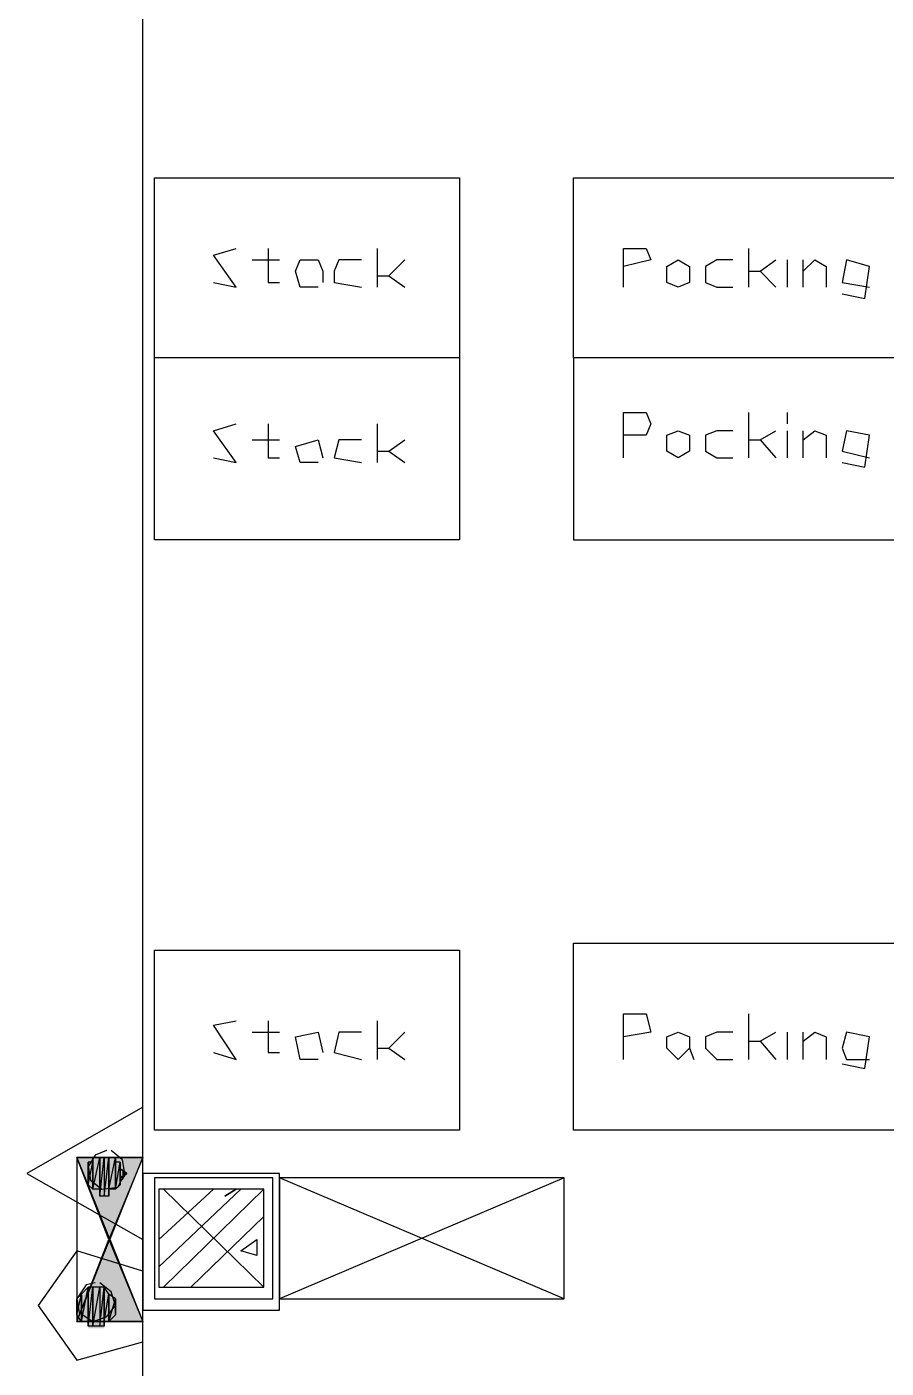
# Model space of a CAD drawing. Header units: millimetres. Extents: x 5 to 415, y 48 to 251.
# Drawn here: x 63.78 to 70.44, y 148.74 to 159.12 of the extents above; entities that cross this region are included whole.
import ezdxf

# ---------------------------------------------------------------- set-up
doc = ezdxf.new("R2010")
doc.units = ezdxf.units.MM
doc.layers.add('H', color=7, linetype='Continuous')
doc.layers.add('P', color=7, linetype='Continuous')

msp = doc.modelspace()

# ---------------------------------------------------------------- hatches: boundary and pattern name
at = {"layer": 'H', "linetype": 'Continuous'}
for points in [[(64.435, 149.737), (64.17, 150.372), (64.682, 150.372), (64.435, 149.737)], [(64.311, 150.107), (64.311, 150.372), (64.347, 150.372), (64.347, 150.107), (64.311, 150.107)], [(64.347, 150.072), (64.347, 150.372), (64.382, 150.372), (64.382, 150.072), (64.347, 150.072)], [(64.382, 150.072), (64.382, 150.372), (64.435, 150.372), (64.435, 150.072), (64.382, 150.072)], [(64.435, 150.107), (64.435, 150.372), (64.47, 150.372), (64.47, 150.107), (64.435, 150.107)], [(64.258, 150.16), (64.258, 150.319), (64.311, 150.319), (64.311, 150.107), (64.258, 150.16)], [(64.47, 150.107), (64.47, 150.319), (64.523, 150.319), (64.523, 150.16), (64.47, 150.107)], [(64.523, 150.195), (64.523, 150.283), (64.558, 150.248), (64.523, 150.195)], [(64.17, 149.102), (64.435, 149.737), (64.682, 149.102), (64.17, 149.102)], [(64.223, 149.102), (64.223, 149.313), (64.258, 149.348), (64.258, 149.102), (64.223, 149.102)], [(64.258, 149.049), (64.258, 149.348), (64.311, 149.348), (64.311, 149.049), (64.258, 149.049)], [(64.311, 149.049), (64.311, 149.348), (64.347, 149.348), (64.347, 149.049), (64.311, 149.049)], [(64.347, 149.049), (64.347, 149.348), (64.382, 149.348), (64.382, 149.049), (64.347, 149.049)], [(64.382, 149.102), (64.382, 149.348), (64.435, 149.313), (64.435, 149.102), (64.382, 149.102)], [(64.223, 149.102), (64.17, 149.137), (64.17, 149.26), (64.223, 149.313), (64.223, 149.102)], [(64.435, 149.102), (64.435, 149.313), (64.47, 149.26), (64.47, 149.137), (64.435, 149.102)]]:
    msp.add_hatch(color=256, dxfattribs=at).paths.add_polyline_path(points)

# ---------------------------------------------------------------- linework, layer by layer
at = {"layer": 'P'}
for points in [[(64.682, 139.241), (64.682, 220.486)], [(64.77, 155.152), (64.77, 157.956)], [(64.77, 157.956), (67.134, 157.956)], [(67.134, 157.956), (67.134, 155.152)], [(68.016, 156.563), (68.016, 157.956)], [(68.016, 157.956), (70.855, 157.956)], [(68.016, 156.563), (68.016, 157.956)], [(68.016, 157.956), (70.855, 157.956)], [(68.016, 156.563), (68.016, 157.956)], [(68.016, 157.956), (70.855, 157.956)], [(68.016, 156.563), (68.016, 157.956)], [(68.016, 157.956), (70.855, 157.956)], [(65.229, 157.357), (65.405, 157.409)], [(65.405, 157.11), (65.229, 157.357)], [(65.652, 157.409), (65.652, 157.145)], [(66.499, 157.11), (66.499, 157.409)], [(68.404, 157.11), (68.404, 157.409)], [(68.404, 157.409), (68.58, 157.409)], [(68.404, 157.11), (68.404, 157.409)], [(68.404, 157.409), (68.58, 157.409)], [(68.404, 157.11), (68.404, 157.409)], [(68.404, 157.409), (68.58, 157.409)], [(68.404, 157.11), (68.404, 157.409)], [(68.404, 157.409), (68.58, 157.409)], [(68.58, 157.409), (68.615, 157.321)], [(68.58, 157.409), (68.615, 157.321)], [(68.58, 157.409), (68.615, 157.321)], [(68.58, 157.409), (68.615, 157.321)], [(69.374, 157.11), (69.374, 157.409)], [(69.374, 157.11), (69.374, 157.409)], [(69.374, 157.11), (69.374, 157.409)], [(69.374, 157.11), (69.374, 157.409)], [(65.528, 157.321), (65.74, 157.321)], [(65.864, 157.233), (65.899, 157.321)], [(65.899, 157.11), (65.864, 157.233)], [(65.899, 157.321), (66.04, 157.321)], [(66.04, 157.321), (66.075, 157.233)], [(66.075, 157.233), (66.075, 157.145)], [(66.199, 157.321), (66.163, 157.233)], [(66.163, 157.233), (66.163, 157.145)], [(66.375, 157.321), (66.199, 157.321)], [(66.587, 157.198), (66.71, 157.321)], [(68.615, 157.321), (68.404, 157.268)], [(68.615, 157.321), (68.404, 157.268)], [(68.615, 157.321), (68.404, 157.268)], [(68.615, 157.321), (68.404, 157.268)], [(68.739, 157.268), (68.827, 157.321)], [(68.739, 157.268), (68.827, 157.321)], [(68.739, 157.268), (68.827, 157.321)], [(68.739, 157.268), (68.827, 157.321)], [(68.739, 157.145), (68.739, 157.268)], [(68.739, 157.145), (68.739, 157.268)], [(68.739, 157.145), (68.739, 157.268)], [(68.739, 157.145), (68.739, 157.268)], [(68.827, 157.321), (68.915, 157.268)], [(68.827, 157.321), (68.915, 157.268)], [(68.827, 157.321), (68.915, 157.268)], [(68.827, 157.321), (68.915, 157.268)], [(68.915, 157.268), (68.915, 157.145)], [(68.915, 157.268), (68.915, 157.145)], [(68.915, 157.268), (68.915, 157.145)], [(68.915, 157.268), (68.915, 157.145)], [(69.127, 157.321), (69.039, 157.268)], [(69.127, 157.321), (69.039, 157.268)], [(69.127, 157.321), (69.039, 157.268)], [(69.127, 157.321), (69.039, 157.268)], [(69.039, 157.268), (69.039, 157.145)], [(69.039, 157.268), (69.039, 157.145)], [(69.039, 157.268), (69.039, 157.145)], [(69.039, 157.268), (69.039, 157.145)], [(69.25, 157.321), (69.127, 157.321)], [(69.25, 157.321), (69.127, 157.321)], [(69.25, 157.321), (69.127, 157.321)], [(69.25, 157.321), (69.127, 157.321)], [(69.374, 157.233), (69.462, 157.233)], [(69.374, 157.233), (69.462, 157.233)], [(69.374, 157.233), (69.462, 157.233)], [(69.374, 157.233), (69.462, 157.233)], [(69.462, 157.233), (69.585, 157.321)], [(69.462, 157.233), (69.585, 157.321)], [(69.462, 157.233), (69.585, 157.321)], [(69.462, 157.233), (69.585, 157.321)], [(69.462, 157.233), (69.585, 157.11)], [(69.462, 157.233), (69.585, 157.11)], [(69.462, 157.233), (69.585, 157.11)], [(69.462, 157.233), (69.585, 157.11)], [(69.674, 157.11), (69.674, 157.321)], [(69.674, 157.11), (69.674, 157.321)], [(69.674, 157.11), (69.674, 157.321)], [(69.674, 157.11), (69.674, 157.321)], [(69.797, 157.11), (69.797, 157.321)], [(69.797, 157.233), (69.885, 157.321)], [(69.797, 157.11), (69.797, 157.321)], [(69.797, 157.233), (69.885, 157.321)], [(69.797, 157.11), (69.797, 157.321)], [(69.797, 157.233), (69.885, 157.321)], [(69.797, 157.11), (69.797, 157.321)], [(69.797, 157.233), (69.885, 157.321)], [(69.885, 157.321), (69.973, 157.268)], [(69.885, 157.321), (69.973, 157.268)], [(69.885, 157.321), (69.973, 157.268)], [(69.885, 157.321), (69.973, 157.268)], [(69.973, 157.268), (69.973, 157.11)], [(69.973, 157.268), (69.973, 157.11)], [(69.973, 157.268), (69.973, 157.11)], [(69.973, 157.268), (69.973, 157.11)], [(70.132, 157.321), (70.097, 157.145)], [(70.132, 157.321), (70.097, 157.145)], [(70.132, 157.321), (70.097, 157.145)], [(70.132, 157.321), (70.097, 157.145)], [(70.309, 157.268), (70.132, 157.321)], [(70.309, 157.268), (70.132, 157.321)], [(70.309, 157.268), (70.132, 157.321)], [(70.309, 157.268), (70.132, 157.321)], [(70.273, 157.021), (70.309, 157.268)], [(70.273, 157.021), (70.309, 157.268)], [(70.273, 157.021), (70.309, 157.268)], [(70.273, 157.021), (70.309, 157.268)], [(65.229, 157.145), (65.405, 157.11)], [(65.652, 157.145), (65.74, 157.145)], [(66.163, 157.145), (66.375, 157.11)], [(66.499, 157.198), (66.587, 157.198)], [(66.587, 157.198), (66.71, 157.11)], [(68.827, 157.11), (68.739, 157.145)], [(68.827, 157.11), (68.739, 157.145)], [(68.827, 157.11), (68.739, 157.145)], [(68.827, 157.11), (68.739, 157.145)], [(68.915, 157.145), (68.827, 157.11)], [(68.915, 157.145), (68.827, 157.11)], [(68.915, 157.145), (68.827, 157.11)], [(68.915, 157.145), (68.827, 157.11)], [(69.039, 157.145), (69.127, 157.11)], [(69.039, 157.145), (69.127, 157.11)], [(69.039, 157.145), (69.127, 157.11)], [(69.039, 157.145), (69.127, 157.11)], [(70.097, 157.145), (70.309, 157.11)], [(70.097, 157.145), (70.309, 157.11)], [(70.097, 157.145), (70.309, 157.11)], [(70.097, 157.145), (70.309, 157.11)], [(66.04, 157.11), (65.899, 157.11)], [(69.127, 157.11), (69.25, 157.11)], [(69.127, 157.11), (69.25, 157.11)], [(69.127, 157.11), (69.25, 157.11)], [(69.127, 157.11), (69.25, 157.11)], [(70.097, 157.057), (70.273, 157.021)], [(70.097, 157.057), (70.273, 157.021)], [(70.097, 157.057), (70.273, 157.021)], [(70.097, 157.057), (70.273, 157.021)], [(67.134, 156.563), (64.77, 156.563)], [(70.855, 156.563), (68.016, 156.563)], [(70.855, 156.563), (68.016, 156.563)], [(70.855, 156.563), (68.016, 156.563)], [(70.855, 156.563), (68.016, 156.563)], [(70.855, 156.563), (68.016, 156.563)], [(68.016, 156.563), (68.016, 155.152)], [(68.404, 155.787), (68.404, 156.139)], [(68.404, 156.139), (68.58, 156.139)], [(68.58, 156.139), (68.615, 156.051)], [(69.374, 155.787), (69.374, 156.139)], [(69.674, 156.051), (69.674, 156.139)], [(65.229, 155.998), (65.405, 156.051)], [(65.405, 155.751), (65.229, 155.998)], [(65.652, 156.051), (65.652, 155.787)], [(66.499, 155.751), (66.499, 156.051)], [(68.615, 156.051), (68.58, 155.963)], [(68.739, 155.963), (68.827, 155.998)], [(68.827, 155.998), (68.915, 155.963)], [(69.127, 155.998), (69.039, 155.963)], [(69.25, 155.998), (69.127, 155.998)], [(69.462, 155.928), (69.585, 155.998)], [(69.674, 155.787), (69.674, 155.998)], [(69.797, 155.787), (69.797, 155.998)], [(69.797, 155.928), (69.885, 155.998)], [(69.885, 155.998), (69.973, 155.963)], [(70.132, 155.998), (70.097, 155.84)], [(70.309, 155.963), (70.132, 155.998)], [(65.528, 155.928), (65.74, 155.928)], [(65.864, 155.875), (66.04, 155.928)], [(65.899, 155.751), (65.864, 155.875)], [(66.04, 155.928), (66.075, 155.787)], [(66.199, 155.928), (66.163, 155.787)], [(66.375, 155.928), (66.199, 155.928)], [(66.587, 155.84), (66.71, 155.928)], [(68.58, 155.963), (68.404, 155.963)], [(68.739, 155.84), (68.739, 155.963)], [(68.915, 155.963), (68.915, 155.84)], [(69.039, 155.963), (69.039, 155.84)], [(69.374, 155.928), (69.462, 155.928)], [(69.462, 155.928), (69.585, 155.787)], [(69.973, 155.963), (69.973, 155.787)], [(70.273, 155.716), (70.309, 155.963)], [(65.229, 155.787), (65.405, 155.751)], [(65.652, 155.787), (65.74, 155.787)], [(66.163, 155.787), (66.375, 155.751)], [(66.499, 155.84), (66.587, 155.84)], [(66.587, 155.84), (66.71, 155.751)], [(68.827, 155.787), (68.739, 155.84)], [(68.915, 155.84), (68.827, 155.787)], [(69.039, 155.84), (69.127, 155.787)], [(69.127, 155.787), (69.25, 155.787)], [(70.097, 155.84), (70.309, 155.787)], [(66.04, 155.751), (65.899, 155.751)], [(70.097, 155.751), (70.273, 155.716)], [(67.134, 155.152), (64.77, 155.152)], [(68.016, 155.152), (70.855, 155.152)], [(64.77, 150.583), (64.77, 151.977)], [(64.77, 151.977), (67.134, 151.977)], [(67.134, 151.977), (67.134, 150.583)], [(68.016, 150.583), (68.016, 152.03)], [(68.016, 152.03), (70.855, 152.03)], [(68.016, 150.583), (68.016, 152.03)], [(68.016, 152.03), (70.855, 152.03)], [(68.016, 150.583), (68.016, 152.03)], [(68.016, 152.03), (70.855, 152.03)], [(68.016, 150.583), (68.016, 152.03)], [(68.016, 152.03), (70.855, 152.03)], [(65.229, 151.395), (65.405, 151.43)], [(65.652, 151.43), (65.652, 151.183)], [(66.499, 151.13), (66.499, 151.43)], [(68.404, 151.13), (68.404, 151.483)], [(68.404, 151.483), (68.58, 151.483)], [(68.404, 151.13), (68.404, 151.483)], [(68.404, 151.483), (68.58, 151.483)], [(68.404, 151.13), (68.404, 151.483)], [(68.404, 151.483), (68.58, 151.483)], [(68.404, 151.13), (68.404, 151.483)], [(68.404, 151.483), (68.58, 151.483)], [(68.58, 151.483), (68.615, 151.342)], [(68.58, 151.483), (68.615, 151.342)], [(68.58, 151.483), (68.615, 151.342)], [(68.58, 151.483), (68.615, 151.342)], [(69.374, 151.13), (69.374, 151.483)], [(69.374, 151.13), (69.374, 151.483)], [(69.374, 151.13), (69.374, 151.483)], [(69.374, 151.13), (69.374, 151.483)], [(65.405, 151.13), (65.229, 151.395)], [(65.528, 151.342), (65.74, 151.342)], [(65.864, 151.306), (66.04, 151.342)], [(65.899, 151.13), (65.864, 151.306)], [(66.04, 151.342), (66.075, 151.183)], [(66.199, 151.342), (66.163, 151.183)], [(66.375, 151.342), (66.199, 151.342)], [(66.587, 151.218), (66.71, 151.342)], [(68.615, 151.342), (68.404, 151.306)], [(68.615, 151.342), (68.404, 151.306)], [(68.615, 151.342), (68.404, 151.306)], [(68.615, 151.342), (68.404, 151.306)], [(68.739, 151.306), (68.827, 151.342)], [(68.739, 151.306), (68.827, 151.342)], [(68.739, 151.306), (68.827, 151.342)], [(68.739, 151.306), (68.827, 151.342)], [(68.739, 151.218), (68.739, 151.306)], [(68.739, 151.218), (68.739, 151.306)], [(68.739, 151.218), (68.739, 151.306)], [(68.739, 151.218), (68.739, 151.306)], [(68.827, 151.342), (68.915, 151.306)], [(68.827, 151.342), (68.915, 151.306)], [(68.827, 151.342), (68.915, 151.306)], [(68.827, 151.342), (68.915, 151.306)], [(68.915, 151.306), (68.915, 151.218)], [(68.915, 151.306), (68.915, 151.218)], [(68.915, 151.306), (68.915, 151.218)], [(68.915, 151.306), (68.915, 151.218)], [(69.127, 151.342), (69.039, 151.306)], [(69.127, 151.342), (69.039, 151.306)], [(69.127, 151.342), (69.039, 151.306)], [(69.127, 151.342), (69.039, 151.306)], [(69.039, 151.306), (69.039, 151.218)], [(69.039, 151.306), (69.039, 151.218)], [(69.039, 151.306), (69.039, 151.218)], [(69.039, 151.306), (69.039, 151.218)], [(69.25, 151.342), (69.127, 151.342)], [(69.25, 151.342), (69.127, 151.342)], [(69.25, 151.342), (69.127, 151.342)], [(69.25, 151.342), (69.127, 151.342)], [(69.462, 151.271), (69.585, 151.342)], [(69.462, 151.271), (69.585, 151.342)], [(69.462, 151.271), (69.585, 151.342)], [(69.462, 151.271), (69.585, 151.342)], [(69.674, 151.13), (69.674, 151.342)], [(69.674, 151.13), (69.674, 151.342)], [(69.674, 151.13), (69.674, 151.342)], [(69.674, 151.13), (69.674, 151.342)], [(69.797, 151.13), (69.797, 151.342)], [(69.797, 151.271), (69.885, 151.342)], [(69.797, 151.13), (69.797, 151.342)], [(69.797, 151.271), (69.885, 151.342)], [(69.797, 151.13), (69.797, 151.342)], [(69.797, 151.271), (69.885, 151.342)], [(69.797, 151.13), (69.797, 151.342)], [(69.797, 151.271), (69.885, 151.342)], [(69.885, 151.342), (69.973, 151.306)], [(69.885, 151.342), (69.973, 151.306)], [(69.885, 151.342), (69.973, 151.306)], [(69.885, 151.342), (69.973, 151.306)], [(69.973, 151.306), (69.973, 151.13)], [(69.973, 151.306), (69.973, 151.13)], [(69.973, 151.306), (69.973, 151.13)], [(69.973, 151.306), (69.973, 151.13)], [(70.132, 151.342), (70.097, 151.218)], [(70.132, 151.342), (70.097, 151.218)], [(70.132, 151.342), (70.097, 151.218)], [(70.132, 151.342), (70.097, 151.218)], [(70.309, 151.306), (70.132, 151.342)], [(70.309, 151.306), (70.132, 151.342)], [(70.309, 151.306), (70.132, 151.342)], [(70.309, 151.306), (70.132, 151.342)], [(70.273, 151.059), (70.309, 151.306)], [(70.273, 151.059), (70.309, 151.306)], [(70.273, 151.059), (70.309, 151.306)], [(70.273, 151.059), (70.309, 151.306)], [(66.499, 151.218), (66.587, 151.218)], [(66.587, 151.218), (66.71, 151.13)], [(68.827, 151.13), (68.739, 151.218)], [(68.827, 151.13), (68.739, 151.218)], [(68.827, 151.13), (68.739, 151.218)], [(68.827, 151.13), (68.739, 151.218)], [(68.915, 151.218), (68.827, 151.13)], [(68.915, 151.218), (68.827, 151.13)], [(68.915, 151.218), (68.827, 151.13)], [(68.915, 151.218), (68.827, 151.13)], [(68.915, 151.218), (68.95, 151.13)], [(68.915, 151.218), (68.95, 151.13)], [(68.915, 151.218), (68.95, 151.13)], [(68.915, 151.218), (68.95, 151.13)], [(69.039, 151.218), (69.127, 151.13)], [(69.039, 151.218), (69.127, 151.13)], [(69.039, 151.218), (69.127, 151.13)], [(69.039, 151.218), (69.127, 151.13)], [(69.374, 151.271), (69.462, 151.271)], [(69.374, 151.271), (69.462, 151.271)], [(69.374, 151.271), (69.462, 151.271)], [(69.374, 151.271), (69.462, 151.271)], [(69.462, 151.271), (69.585, 151.13)], [(69.462, 151.271), (69.585, 151.13)], [(69.462, 151.271), (69.585, 151.13)], [(69.462, 151.271), (69.585, 151.13)], [(70.097, 151.218), (70.132, 151.13)], [(70.097, 151.218), (70.132, 151.13)], [(70.097, 151.218), (70.132, 151.13)], [(70.097, 151.218), (70.132, 151.13)], [(65.229, 151.183), (65.405, 151.13)], [(65.652, 151.183), (65.74, 151.183)], [(66.04, 151.13), (65.899, 151.13)], [(66.163, 151.183), (66.375, 151.13)], [(69.127, 151.13), (69.25, 151.13)], [(69.127, 151.13), (69.25, 151.13)], [(69.127, 151.13), (69.25, 151.13)], [(69.127, 151.13), (69.25, 151.13)], [(70.132, 151.13), (70.309, 151.13)], [(70.132, 151.13), (70.309, 151.13)], [(70.132, 151.13), (70.309, 151.13)], [(70.132, 151.13), (70.309, 151.13)], [(70.097, 151.095), (70.273, 151.059)], [(70.097, 151.095), (70.273, 151.059)], [(70.097, 151.095), (70.273, 151.059)], [(70.097, 151.095), (70.273, 151.059)], [(64.682, 150.76), (63.782, 150.248)], [(64.682, 149.737), (64.682, 150.76)], [(67.134, 150.583), (64.77, 150.583)], [(70.855, 150.583), (68.016, 150.583)], [(70.855, 150.583), (68.016, 150.583)], [(70.855, 150.583), (68.016, 150.583)], [(70.855, 150.583), (68.016, 150.583)], [(64.17, 150.372), (64.682, 150.372)], [(64.417, 149.737), (64.17, 150.372)], [(64.682, 150.372), (64.17, 150.372)], [(64.17, 150.372), (64.17, 149.102)], [(64.17, 150.372), (64.682, 149.102)], [(64.17, 149.102), (64.682, 150.372)], [(64.311, 150.389), (64.258, 150.301)], [(64.294, 150.372), (64.294, 150.125)], [(64.294, 150.125), (64.294, 150.372)], [(64.294, 150.372), (64.294, 150.125)], [(64.294, 150.336), (64.294, 150.372)], [(64.294, 150.372), (64.294, 150.125)], [(64.294, 150.125), (64.347, 150.372)], [(64.347, 150.372), (64.294, 150.372)], [(64.294, 150.125), (64.347, 150.372)], [(64.4, 150.424), (64.311, 150.389)], [(64.347, 150.372), (64.347, 150.125)], [(64.347, 150.372), (64.347, 150.125)], [(64.347, 150.072), (64.347, 150.372)], [(64.347, 150.125), (64.347, 150.372)], [(64.347, 150.372), (64.347, 150.372)], [(64.347, 150.372), (64.347, 150.125)], [(64.347, 150.372), (64.347, 150.072)], [(64.347, 150.072), (64.382, 150.372)], [(64.382, 150.372), (64.347, 150.372)], [(64.347, 150.072), (64.382, 150.372)], [(64.382, 150.372), (64.382, 150.072)], [(64.382, 150.372), (64.382, 150.072)], [(64.382, 150.072), (64.417, 150.372)], [(64.417, 150.372), (64.382, 150.372)], [(64.382, 150.072), (64.417, 150.372)], [(64.417, 150.372), (64.417, 150.072)], [(64.417, 150.372), (64.417, 150.072)], [(64.417, 150.125), (64.417, 150.372)], [(64.417, 150.072), (64.417, 150.372)], [(64.417, 150.372), (64.417, 150.372)], [(64.417, 150.372), (64.417, 150.072)], [(64.417, 150.372), (64.417, 150.125)], [(64.417, 150.125), (64.47, 150.372)], [(64.47, 150.372), (64.417, 150.372)], [(64.417, 150.125), (64.47, 150.372)], [(64.682, 150.372), (64.417, 149.737)], [(64.523, 150.354), (64.435, 150.424)], [(64.47, 150.372), (64.47, 150.125)], [(64.47, 150.125), (64.47, 150.372)], [(64.47, 150.372), (64.47, 150.336)], [(64.682, 149.102), (64.682, 150.372)], [(64.258, 150.336), (64.258, 150.16)], [(64.258, 150.16), (64.258, 150.336)], [(64.258, 150.336), (64.258, 150.16)], [(64.258, 150.283), (64.258, 150.336)], [(64.258, 150.336), (64.258, 150.16)], [(64.258, 150.16), (64.294, 150.336)], [(64.294, 150.336), (64.258, 150.336)], [(64.258, 150.16), (64.294, 150.336)], [(64.258, 150.301), (64.276, 150.195)], [(64.258, 150.283), (64.258, 150.283)], [(64.258, 150.283), (64.258, 150.283)], [(64.258, 150.283), (64.258, 150.213)], [(64.258, 150.16), (64.258, 150.283)], [(64.258, 150.213), (64.258, 150.283)], [(64.258, 150.283), (64.258, 150.283)], [(64.258, 150.283), (64.258, 150.213)], [(64.258, 150.16), (64.258, 150.283)], [(64.294, 150.336), (64.294, 150.125)], [(64.294, 150.125), (64.294, 150.336)], [(64.47, 150.336), (64.47, 150.125)], [(64.47, 150.125), (64.47, 150.336)], [(64.47, 150.336), (64.47, 150.125)], [(64.47, 150.336), (64.47, 150.125)], [(64.47, 150.125), (64.505, 150.336)], [(64.505, 150.336), (64.47, 150.336)], [(64.47, 150.125), (64.505, 150.336)], [(64.505, 150.336), (64.505, 150.16)], [(64.505, 150.16), (64.505, 150.336)], [(64.505, 150.336), (64.505, 150.283)], [(64.505, 150.283), (64.505, 150.16)], [(64.505, 150.16), (64.505, 150.283)], [(64.505, 150.283), (64.505, 150.16)], [(64.505, 150.283), (64.505, 150.16)], [(64.505, 150.16), (64.505, 150.283)], [(64.505, 150.283), (64.505, 150.283)], [(64.505, 150.16), (64.505, 150.283)], [(64.505, 150.283), (64.505, 150.213)], [(64.558, 150.248), (64.505, 150.283)], [(64.505, 150.283), (64.558, 150.248)], [(64.541, 150.248), (64.523, 150.354)], [(63.782, 150.248), (64.682, 149.737)], [(64.258, 150.248), (64.258, 150.213)], [(64.258, 150.213), (64.258, 150.248)], [(64.258, 150.213), (64.258, 150.16)], [(64.276, 150.195), (64.364, 150.125)], [(64.488, 150.142), (64.541, 150.248)], [(64.558, 150.248), (64.505, 150.213)], [(64.505, 150.213), (64.558, 150.248)], [(64.505, 150.213), (64.505, 150.16)], [(64.682, 150.248), (64.682, 149.19)], [(65.74, 150.248), (64.682, 150.248)], [(64.77, 150.213), (64.77, 149.278)], [(65.687, 150.213), (64.77, 150.213)], [(65.687, 149.278), (65.687, 150.213)], [(65.74, 149.19), (65.74, 150.248)], [(65.74, 150.213), (65.74, 149.278)], [(67.945, 150.213), (65.74, 150.213)], [(67.945, 150.213), (65.74, 149.278)], [(67.945, 149.278), (65.74, 150.213)], [(67.945, 149.278), (67.945, 150.213)], [(64.294, 150.125), (64.258, 150.16)], [(64.347, 150.125), (64.294, 150.125)], [(64.347, 150.125), (64.347, 150.072)], [(64.382, 150.072), (64.347, 150.072)], [(64.364, 150.125), (64.488, 150.142)], [(64.417, 150.072), (64.382, 150.072)], [(64.417, 150.072), (64.417, 150.125)], [(64.47, 150.125), (64.417, 150.125)], [(64.505, 150.16), (64.47, 150.125)], [(64.805, 149.737), (65.229, 150.125)], [(64.805, 149.525), (65.44, 150.125)], [(64.805, 150.125), (64.805, 149.366)], [(65.617, 150.125), (64.805, 150.125)], [(65.617, 149.366), (64.841, 150.125)], [(64.841, 149.366), (65.617, 150.125)], [(64.841, 149.366), (65.617, 150.125)], [(65.405, 150.125), (65.317, 150.072)], [(65.317, 150.072), (65.405, 150.125)], [(65.617, 149.366), (65.617, 150.125)], [(65.052, 149.366), (65.617, 149.913)], [(64.17, 149.648), (63.87, 149.225)], [(64.17, 149.102), (64.417, 149.737)], [(64.682, 149.49), (64.17, 149.648)], [(64.417, 149.737), (64.682, 149.102)], [(65.44, 149.648), (65.564, 149.737)], [(65.564, 149.613), (65.44, 149.648)], [(65.564, 149.737), (65.564, 149.613)], [(64.682, 148.943), (64.682, 149.49)], [(64.241, 149.384), (64.17, 149.278)], [(64.206, 149.102), (64.258, 149.366)], [(64.258, 149.366), (64.206, 149.313)], [(64.206, 149.102), (64.258, 149.366)], [(64.311, 149.401), (64.241, 149.384)], [(64.258, 149.366), (64.258, 149.102)], [(64.258, 149.366), (64.258, 149.102)], [(64.258, 149.066), (64.258, 149.366)], [(64.258, 149.102), (64.258, 149.366)], [(64.258, 149.366), (64.258, 149.366)], [(64.258, 149.366), (64.258, 149.102)], [(64.258, 149.366), (64.258, 149.066)], [(64.258, 149.066), (64.294, 149.366)], [(64.294, 149.366), (64.258, 149.366)], [(64.258, 149.066), (64.294, 149.366)], [(64.294, 149.366), (64.294, 149.066)], [(64.294, 149.366), (64.294, 149.066)], [(64.294, 149.066), (64.294, 149.366)], [(64.294, 149.366), (64.294, 149.366)], [(64.294, 149.066), (64.294, 149.366)], [(64.294, 149.366), (64.294, 149.366)], [(64.294, 149.366), (64.294, 149.066)], [(64.294, 149.366), (64.294, 149.066)], [(64.294, 149.066), (64.347, 149.366)], [(64.347, 149.366), (64.294, 149.366)], [(64.294, 149.066), (64.347, 149.366)], [(64.435, 149.331), (64.347, 149.401)], [(64.347, 149.366), (64.347, 149.066)], [(64.347, 149.366), (64.347, 149.066)], [(64.347, 149.066), (64.382, 149.366)], [(64.382, 149.366), (64.347, 149.366)], [(64.347, 149.066), (64.382, 149.366)], [(64.382, 149.366), (64.382, 149.066)], [(64.382, 149.366), (64.382, 149.066)], [(64.382, 149.102), (64.382, 149.366)], [(64.382, 149.066), (64.382, 149.366)], [(64.382, 149.366), (64.382, 149.366)], [(64.382, 149.366), (64.382, 149.066)], [(64.382, 149.366), (64.382, 149.102)], [(64.417, 149.313), (64.382, 149.366)], [(64.805, 149.366), (65.617, 149.366)], [(64.17, 149.154), (64.206, 149.313)], [(64.206, 149.313), (64.17, 149.278)], [(64.17, 149.154), (64.206, 149.313)], [(64.17, 149.278), (64.188, 149.172)], [(64.17, 149.278), (64.17, 149.19)], [(64.17, 149.19), (64.17, 149.278)], [(64.17, 149.278), (64.17, 149.19)], [(64.17, 149.225), (64.17, 149.278)], [(64.17, 149.278), (64.17, 149.19)], [(64.17, 149.19), (64.17, 149.278)], [(64.17, 149.278), (64.17, 149.278)], [(64.17, 149.19), (64.17, 149.278)], [(64.17, 149.278), (64.17, 149.154)], [(64.17, 149.278), (64.17, 149.154)], [(64.206, 149.313), (64.206, 149.102)], [(64.206, 149.313), (64.206, 149.102)], [(64.206, 149.102), (64.206, 149.313)], [(64.206, 149.313), (64.206, 149.313)], [(64.206, 149.102), (64.206, 149.313)], [(64.206, 149.313), (64.206, 149.313)], [(64.206, 149.313), (64.206, 149.102)], [(64.206, 149.313), (64.206, 149.102)], [(64.382, 149.102), (64.417, 149.313)], [(64.382, 149.102), (64.417, 149.313)], [(64.417, 149.313), (64.417, 149.102)], [(64.417, 149.313), (64.417, 149.102)], [(64.417, 149.102), (64.417, 149.313)], [(64.417, 149.313), (64.417, 149.313)], [(64.417, 149.102), (64.417, 149.313)], [(64.417, 149.313), (64.417, 149.313)], [(64.417, 149.313), (64.417, 149.102)], [(64.417, 149.313), (64.417, 149.102)], [(64.47, 149.278), (64.417, 149.313)], [(64.417, 149.102), (64.47, 149.278)], [(64.417, 149.102), (64.47, 149.278)], [(64.47, 149.225), (64.435, 149.331)], [(64.47, 149.278), (64.47, 149.154)], [(64.47, 149.278), (64.47, 149.154)], [(64.47, 149.19), (64.47, 149.278)], [(64.47, 149.154), (64.47, 149.278)], [(64.47, 149.278), (64.47, 149.278)], [(64.47, 149.278), (64.47, 149.154)], [(64.47, 149.225), (64.47, 149.278)], [(64.47, 149.278), (64.47, 149.225)], [(64.77, 149.278), (65.687, 149.278)], [(65.74, 149.278), (67.945, 149.278)], [(63.87, 149.225), (64.17, 148.802)], [(64.17, 149.19), (64.17, 149.225)], [(64.17, 149.154), (64.17, 149.19)], [(64.206, 149.102), (64.17, 149.154)], [(64.188, 149.172), (64.294, 149.102)], [(64.294, 149.102), (64.4, 149.137)], [(64.4, 149.137), (64.47, 149.225)], [(64.47, 149.154), (64.417, 149.102)], [(64.47, 149.225), (64.47, 149.19)], [(64.47, 149.19), (64.47, 149.225)], [(64.47, 149.154), (64.47, 149.19)], [(64.682, 149.19), (65.74, 149.19)], [(64.682, 149.102), (64.17, 149.102)], [(64.17, 149.102), (64.682, 149.102)], [(64.258, 149.102), (64.206, 149.102)], [(64.258, 149.102), (64.258, 149.066)], [(64.294, 149.066), (64.258, 149.066)], [(64.347, 149.066), (64.294, 149.066)], [(64.382, 149.066), (64.347, 149.066)], [(64.382, 149.066), (64.382, 149.102)], [(64.417, 149.102), (64.382, 149.102)], [(64.17, 148.802), (64.682, 148.943)]]:
    msp.add_lwpolyline(points, dxfattribs=at)

doc.saveas('drawing.dxf')
